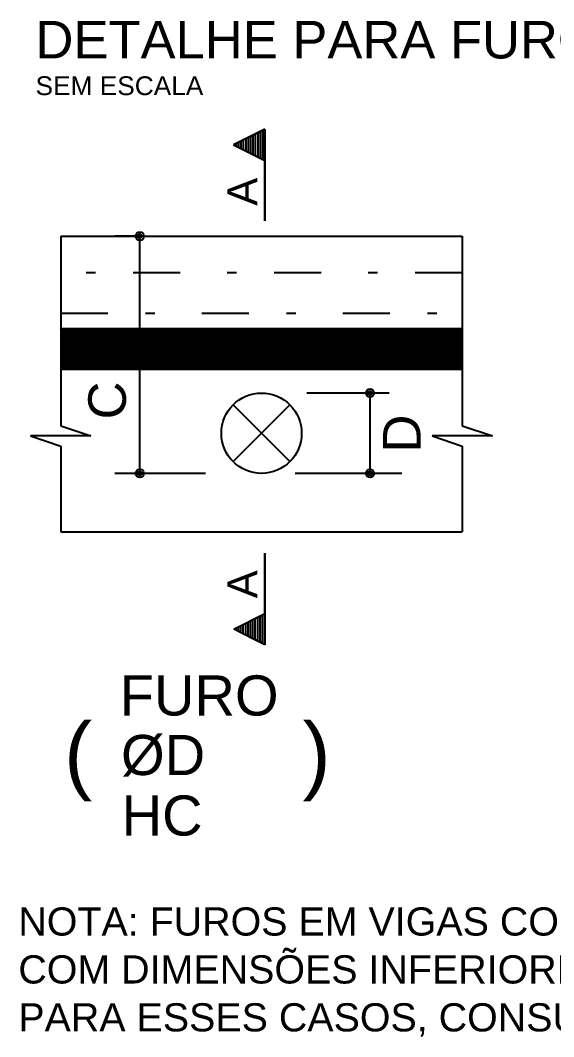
# Model space of a CAD drawing. Extents: x 0 to 119, y 0 to 84.
# Drawn here: x 50.01 to 55.69, y 23.75 to 34.57 of the extents above; entities that cross this region are included whole.
import ezdxf

# ---------------------------------------------------------------- set-up
doc = ezdxf.new("R2010")
doc.units = 0
doc.header["$MEASUREMENT"] = 0
doc.linetypes.add('ESTILO_TQS_0003', pattern=[1.5, 0.5, -0.4, 0.1, -0.5])
for name, color, linetype in [('15', 12, 'CONTINUOUS'), ('29', 9, 'CONTINUOUS'), ('3', 7, 'CONTINUOUS')]:
    doc.layers.add(name, color=color, linetype=linetype)
doc.styles.add('TQS_ARIAL', font='arial.ttf')

msp = doc.modelspace()

# ---------------------------------------------------------------- linework, layer by layer
at = {"layer": '29', "color": 9, "linetype": 'Continuous'}
for p, q in [((50.442052, 30.855194), (50.868078, 31.28122)), ((50.442052, 30.869336), (50.853936, 31.28122)), ((50.442052, 30.883478), (50.839793, 31.28122)), ((50.442052, 30.897621), (50.825651, 31.28122)), ((50.442052, 30.911763), (50.811509, 31.28122)), ((50.442052, 30.925905), (50.797367, 31.28122)), ((50.442052, 30.940047), (50.783225, 31.28122)), ((50.442052, 30.954189), (50.769083, 31.28122)), ((50.442052, 30.968331), (50.754941, 31.28122)), ((50.442052, 30.982473), (50.740799, 31.28122)), ((50.442052, 30.996616), (50.726656, 31.28122)), ((50.442052, 31.010758), (50.712514, 31.28122)), ((50.442052, 31.0249), (50.698372, 31.28122)), ((50.442052, 31.039042), (50.68423, 31.28122)), ((50.442052, 31.053184), (50.670088, 31.28122)), ((50.442052, 31.067326), (50.655946, 31.28122)), ((50.442052, 31.081468), (50.641804, 31.28122)), ((50.442052, 31.095611), (50.627661, 31.28122)), ((50.442052, 31.109753), (50.613519, 31.28122)), ((50.442052, 31.123895), (50.599377, 31.28122)), ((50.442052, 31.138037), (50.585235, 31.28122)), ((50.442052, 31.152179), (50.571093, 31.28122)), ((50.442052, 31.166321), (50.556951, 31.28122)), ((50.442052, 31.180463), (50.542809, 31.28122)), ((50.442052, 31.194605), (50.528666, 31.28122)), ((50.442052, 31.208748), (50.514524, 31.28122)), ((50.442052, 31.22289), (50.500382, 31.28122)), ((50.442052, 31.237032), (50.48624, 31.28122)), ((50.442052, 31.251174), (50.472098, 31.28122)), ((50.442052, 31.265316), (50.457956, 31.28122)), ((50.442052, 31.279458), (50.443814, 31.28122)), ((50.442052, 31.271208), (50.859137, 30.854123)), ((50.442052, 31.257065), (50.844994, 30.854123)), ((50.446182, 31.28122), (50.873279, 30.854123)), ((50.455123, 30.854123), (50.88222, 31.28122)), ((50.460324, 31.28122), (50.887421, 30.854123)), ((50.469265, 30.854123), (50.896362, 31.28122)), ((50.474466, 31.28122), (50.901563, 30.854123)), ((50.483407, 30.854123), (50.910504, 31.28122)), ((50.488608, 31.28122), (50.915705, 30.854123)), ((50.497549, 30.854123), (50.924646, 31.28122)), ((50.50275, 31.28122), (50.929847, 30.854123)), ((50.511692, 30.854123), (50.938788, 31.28122)), ((50.516893, 31.28122), (50.943989, 30.854123)), ((50.525834, 30.854123), (50.952931, 31.28122)), ((50.531035, 31.28122), (50.958131, 30.854123)), ((50.539976, 30.854123), (50.967073, 31.28122)), ((50.545177, 31.28122), (50.972274, 30.854123)), ((50.554118, 30.854123), (50.981215, 31.28122)), ((50.559319, 31.28122), (50.986416, 30.854123)), ((50.56826, 30.854123), (50.995357, 31.28122)), ((50.573461, 31.28122), (51.000558, 30.854123)), ((50.582402, 30.854123), (51.009499, 31.28122)), ((50.587603, 31.28122), (51.0147, 30.854123)), ((50.596544, 30.854123), (51.023641, 31.28122)), ((50.601745, 31.28122), (51.028842, 30.854123)), ((50.610687, 30.854123), (51.037783, 31.28122)), ((50.615888, 31.28122), (51.042984, 30.854123)), ((50.624829, 30.854123), (51.051925, 31.28122)), ((50.63003, 31.28122), (51.057126, 30.854123)), ((50.638971, 30.854123), (51.066068, 31.28122)), ((50.644172, 31.28122), (51.071269, 30.854123)), ((50.653113, 30.854123), (51.08021, 31.28122)), ((50.658314, 31.28122), (51.085411, 30.854123)), ((50.667255, 30.854123), (51.094352, 31.28122)), ((50.672456, 31.28122), (51.099553, 30.854123)), ((50.681397, 30.854123), (51.108494, 31.28122)), ((50.686598, 31.28122), (51.113695, 30.854123)), ((50.695539, 30.854123), (51.122636, 31.28122)), ((50.70074, 31.28122), (51.127837, 30.854123)), ((50.709681, 30.854123), (51.136778, 31.28122)), ((50.714882, 31.28122), (51.141979, 30.854123)), ((50.723824, 30.854123), (51.15092, 31.28122)), ((50.729025, 31.28122), (51.156121, 30.854123)), ((50.737966, 30.854123), (51.165063, 31.28122)), ((50.743167, 31.28122), (51.170264, 30.854123)), ((50.752108, 30.854123), (51.179205, 31.28122)), ((50.757309, 31.28122), (51.184406, 30.854123)), ((50.76625, 30.854123), (51.193347, 31.28122)), ((50.771451, 31.28122), (51.198548, 30.854123)), ((50.780392, 30.854123), (51.207489, 31.28122)), ((50.785593, 31.28122), (51.21269, 30.854123)), ((50.794534, 30.854123), (51.221631, 31.28122)), ((50.799735, 31.28122), (51.226832, 30.854123)), ((50.808676, 30.854123), (51.235773, 31.28122)), ((50.813877, 31.28122), (51.240974, 30.854123)), ((50.822819, 30.854123), (51.249915, 31.28122)), ((50.82802, 31.28122), (51.255116, 30.854123)), ((50.836961, 30.854123), (51.264058, 31.28122)), ((50.842162, 31.28122), (51.269258, 30.854123)), ((50.851103, 30.854123), (51.2782, 31.28122)), ((50.856304, 31.28122), (51.283401, 30.854123)), ((50.865245, 30.854123), (51.292342, 31.28122)), ((50.870446, 31.28122), (51.297543, 30.854123)), ((50.879387, 30.854123), (51.306484, 31.28122)), ((50.884588, 31.28122), (51.311685, 30.854123)), ((50.893529, 30.854123), (51.320626, 31.28122)), ((50.89873, 31.28122), (51.325827, 30.854123)), ((50.907671, 30.854123), (51.334768, 31.28122)), ((50.912872, 31.28122), (51.339969, 30.854123)), ((50.921814, 30.854123), (51.34891, 31.28122)), ((50.927014, 31.28122), (51.354111, 30.854123)), ((50.935956, 30.854123), (51.363052, 31.28122)), ((50.941157, 31.28122), (51.368253, 30.854123)), ((50.950098, 30.854123), (51.377195, 31.28122)), ((50.955299, 31.28122), (51.382396, 30.854123)), ((50.96424, 30.854123), (51.391337, 31.28122)), ((50.969441, 31.28122), (51.396538, 30.854123)), ((50.978382, 30.854123), (51.405479, 31.28122)), ((50.983583, 31.28122), (51.41068, 30.854123)), ((50.992524, 30.854123), (51.419621, 31.28122)), ((50.997725, 31.28122), (51.424822, 30.854123)), ((51.006666, 30.854123), (51.433763, 31.28122)), ((51.011867, 31.28122), (51.438964, 30.854123)), ((51.020808, 30.854123), (51.447905, 31.28122)), ((51.026009, 31.28122), (51.453106, 30.854123)), ((51.034951, 30.854123), (51.462047, 31.28122)), ((51.040152, 31.28122), (51.467248, 30.854123)), ((51.049093, 30.854123), (51.47619, 31.28122)), ((51.054294, 31.28122), (51.481391, 30.854123)), ((51.063235, 30.854123), (51.490332, 31.28122)), ((51.068436, 31.28122), (51.495533, 30.854123)), ((51.077377, 30.854123), (51.504474, 31.28122)), ((51.082578, 31.28122), (51.509675, 30.854123)), ((51.091519, 30.854123), (51.518616, 31.28122)), ((51.09672, 31.28122), (51.523817, 30.854123)), ((51.105661, 30.854123), (51.532758, 31.28122)), ((51.110862, 31.28122), (51.537959, 30.854123)), ((51.119803, 30.854123), (51.5469, 31.28122)), ((51.125004, 31.28122), (51.552101, 30.854123)), ((51.133946, 30.854123), (51.561042, 31.28122)), ((51.139147, 31.28122), (51.566243, 30.854123)), ((51.148088, 30.854123), (51.575185, 31.28122)), ((51.153289, 31.28122), (51.580385, 30.854123)), ((51.16223, 30.854123), (51.589327, 31.28122)), ((51.167431, 31.28122), (51.594528, 30.854123)), ((51.176372, 30.854123), (51.603469, 31.28122)), ((51.181573, 31.28122), (51.60867, 30.854123)), ((51.190514, 30.854123), (51.617611, 31.28122)), ((51.195715, 31.28122), (51.622812, 30.854123)), ((51.204656, 30.854123), (51.631753, 31.28122)), ((51.209857, 31.28122), (51.636954, 30.854123)), ((51.218798, 30.854123), (51.645895, 31.28122)), ((51.223999, 31.28122), (51.651096, 30.854123)), ((51.232941, 30.854123), (51.660037, 31.28122)), ((51.238141, 31.28122), (51.665238, 30.854123)), ((51.247083, 30.854123), (51.674179, 31.28122)), ((51.252284, 31.28122), (51.67938, 30.854123)), ((51.261225, 30.854123), (51.688322, 31.28122)), ((51.266426, 31.28122), (51.693523, 30.854123)), ((51.275367, 30.854123), (51.702464, 31.28122)), ((51.280568, 31.28122), (51.707665, 30.854123)), ((51.289509, 30.854123), (51.716606, 31.28122)), ((51.29471, 31.28122), (51.721807, 30.854123)), ((51.303651, 30.854123), (51.730748, 31.28122)), ((51.308852, 31.28122), (51.735949, 30.854123)), ((51.317793, 30.854123), (51.74489, 31.28122)), ((51.322994, 31.28122), (51.750091, 30.854123)), ((51.331935, 30.854123), (51.759032, 31.28122)), ((51.337136, 31.28122), (51.764233, 30.854123)), ((51.346078, 30.854123), (51.773174, 31.28122)), ((51.351279, 31.28122), (51.778375, 30.854123)), ((51.36022, 30.854123), (51.787317, 31.28122)), ((51.365421, 31.28122), (51.792518, 30.854123)), ((51.374362, 30.854123), (51.801459, 31.28122)), ((51.379563, 31.28122), (51.80666, 30.854123)), ((51.388504, 30.854123), (51.815601, 31.28122)), ((51.393705, 31.28122), (51.820802, 30.854123)), ((51.402646, 30.854123), (51.829743, 31.28122)), ((51.407847, 31.28122), (51.834944, 30.854123)), ((51.416788, 30.854123), (51.843885, 31.28122)), ((51.421989, 31.28122), (51.849086, 30.854123)), ((51.43093, 30.854123), (51.858027, 31.28122)), ((51.436131, 31.28122), (51.863228, 30.854123)), ((51.445073, 30.854123), (51.872169, 31.28122)), ((51.450274, 31.28122), (51.87737, 30.854123)), ((51.459215, 30.854123), (51.886311, 31.28122)), ((51.464416, 31.28122), (51.891512, 30.854123)), ((51.473357, 30.854123), (51.900454, 31.28122)), ((51.478558, 31.28122), (51.905655, 30.854123)), ((51.487499, 30.854123), (51.914596, 31.28122)), ((51.4927, 31.28122), (51.919797, 30.854123)), ((51.501641, 30.854123), (51.928738, 31.28122)), ((51.506842, 31.28122), (51.933939, 30.854123)), ((51.515783, 30.854123), (51.94288, 31.28122)), ((51.520984, 31.28122), (51.948081, 30.854123)), ((51.529925, 30.854123), (51.957022, 31.28122)), ((51.535126, 31.28122), (51.962223, 30.854123)), ((51.544068, 30.854123), (51.971164, 31.28122)), ((51.549268, 31.28122), (51.976365, 30.854123)), ((51.55821, 30.854123), (51.985306, 31.28122)), ((51.563411, 31.28122), (51.990507, 30.854123)), ((51.572352, 30.854123), (51.999449, 31.28122)), ((51.577553, 31.28122), (52.00465, 30.854123)), ((51.586494, 30.854123), (52.013591, 31.28122)), ((51.591695, 31.28122), (52.018792, 30.854123)), ((51.600636, 30.854123), (52.027733, 31.28122)), ((51.605837, 31.28122), (52.032934, 30.854123)), ((51.614778, 30.854123), (52.041875, 31.28122)), ((51.619979, 31.28122), (52.047076, 30.854123)), ((51.62892, 30.854123), (52.056017, 31.28122)), ((51.634121, 31.28122), (52.061218, 30.854123)), ((51.643062, 30.854123), (52.070159, 31.28122)), ((51.648263, 31.28122), (52.07536, 30.854123)), ((51.657205, 30.854123), (52.084301, 31.28122)), ((51.662406, 31.28122), (52.089502, 30.854123)), ((51.671347, 30.854123), (52.098444, 31.28122)), ((51.676548, 31.28122), (52.103644, 30.854123)), ((51.685489, 30.854123), (52.112586, 31.28122)), ((51.69069, 31.28122), (52.117787, 30.854123)), ((51.699631, 30.854123), (52.126728, 31.28122)), ((51.704832, 31.28122), (52.131929, 30.854123)), ((51.713773, 30.854123), (52.14087, 31.28122)), ((51.718974, 31.28122), (52.146071, 30.854123)), ((51.727915, 30.854123), (52.155012, 31.28122)), ((51.733116, 31.28122), (52.160213, 30.854123)), ((51.742057, 30.854123), (52.169154, 31.28122)), ((51.747258, 31.28122), (52.174355, 30.854123)), ((51.7562, 30.854123), (52.183296, 31.28122)), ((51.7614, 31.28122), (52.188497, 30.854123)), ((51.770342, 30.854123), (52.197438, 31.28122)), ((51.775543, 31.28122), (52.202639, 30.854123)), ((51.784484, 30.854123), (52.211581, 31.28122)), ((51.789685, 31.28122), (52.216782, 30.854123)), ((51.798626, 30.854123), (52.225723, 31.28122)), ((51.803827, 31.28122), (52.230924, 30.854123)), ((51.812768, 30.854123), (52.239865, 31.28122)), ((51.817969, 31.28122), (52.245066, 30.854123)), ((51.82691, 30.854123), (52.254007, 31.28122)), ((51.832111, 31.28122), (52.259208, 30.854123)), ((51.841052, 30.854123), (52.268149, 31.28122)), ((51.846253, 31.28122), (52.27335, 30.854123)), ((51.855194, 30.854123), (52.282291, 31.28122)), ((51.860395, 31.28122), (52.287492, 30.854123)), ((51.869337, 30.854123), (52.296433, 31.28122)), ((51.874538, 31.28122), (52.301634, 30.854123)), ((51.883479, 30.854123), (52.310576, 31.28122)), ((51.88868, 31.28122), (52.315777, 30.854123)), ((51.897621, 30.854123), (52.324718, 31.28122)), ((51.902822, 31.28122), (52.329919, 30.854123)), ((51.911763, 30.854123), (52.33886, 31.28122)), ((51.916964, 31.28122), (52.344061, 30.854123)), ((51.925905, 30.854123), (52.353002, 31.28122)), ((51.931106, 31.28122), (52.358203, 30.854123)), ((51.940047, 30.854123), (52.367144, 31.28122)), ((51.945248, 31.28122), (52.372345, 30.854123)), ((51.954189, 30.854123), (52.381286, 31.28122)), ((51.95939, 31.28122), (52.386487, 30.854123)), ((51.968332, 30.854123), (52.395428, 31.28122)), ((51.973533, 31.28122), (52.400629, 30.854123)), ((51.982474, 30.854123), (52.409571, 31.28122)), ((51.987675, 31.28122), (52.414771, 30.854123)), ((51.996616, 30.854123), (52.423713, 31.28122)), ((52.001817, 31.28122), (52.428914, 30.854123)), ((52.010758, 30.854123), (52.437855, 31.28122)), ((52.015959, 31.28122), (52.443056, 30.854123)), ((52.0249, 30.854123), (52.451997, 31.28122)), ((52.030101, 31.28122), (52.457198, 30.854123)), ((52.039042, 30.854123), (52.466139, 31.28122)), ((52.044243, 31.28122), (52.47134, 30.854123)), ((52.053184, 30.854123), (52.480281, 31.28122)), ((52.058385, 31.28122), (52.485482, 30.854123)), ((52.067327, 30.854123), (52.494423, 31.28122)), ((52.072527, 31.28122), (52.499624, 30.854123)), ((52.081469, 30.854123), (52.508565, 31.28122)), ((52.08667, 31.28122), (52.513766, 30.854123)), ((52.095611, 30.854123), (52.522708, 31.28122)), ((52.100812, 31.28122), (52.527909, 30.854123)), ((52.109753, 30.854123), (52.53685, 31.28122)), ((52.114954, 31.28122), (52.542051, 30.854123)), ((52.123895, 30.854123), (52.550992, 31.28122)), ((52.129096, 31.28122), (52.556193, 30.854123)), ((52.138037, 30.854123), (52.565134, 31.28122)), ((52.143238, 31.28122), (52.570335, 30.854123)), ((52.152179, 30.854123), (52.579276, 31.28122)), ((52.15738, 31.28122), (52.584477, 30.854123)), ((52.166321, 30.854123), (52.593418, 31.28122)), ((52.171522, 31.28122), (52.598619, 30.854123)), ((52.180464, 30.854123), (52.60756, 31.28122)), ((52.185665, 31.28122), (52.612761, 30.854123)), ((52.194606, 30.854123), (52.621703, 31.28122)), ((52.199807, 31.28122), (52.626904, 30.854123)), ((52.208748, 30.854123), (52.635845, 31.28122)), ((52.213949, 31.28122), (52.641046, 30.854123)), ((52.22289, 30.854123), (52.649987, 31.28122)), ((52.228091, 31.28122), (52.655188, 30.854123)), ((52.237032, 30.854123), (52.664129, 31.28122)), ((52.242233, 31.28122), (52.66933, 30.854123)), ((52.251174, 30.854123), (52.678271, 31.28122)), ((52.256375, 31.28122), (52.683472, 30.854123)), ((52.265316, 30.854123), (52.692413, 31.28122)), ((52.270517, 31.28122), (52.697614, 30.854123)), ((52.279459, 30.854123), (52.706555, 31.28122)), ((52.28466, 31.28122), (52.711756, 30.854123)), ((52.293601, 30.854123), (52.720697, 31.28122)), ((52.298802, 31.28122), (52.725898, 30.854123)), ((52.307743, 30.854123), (52.73484, 31.28122)), ((52.312944, 31.28122), (52.740041, 30.854123)), ((52.321885, 30.854123), (52.748982, 31.28122)), ((52.327086, 31.28122), (52.754183, 30.854123)), ((52.336027, 30.854123), (52.763124, 31.28122)), ((52.341228, 31.28122), (52.768325, 30.854123)), ((52.350169, 30.854123), (52.777266, 31.28122)), ((52.35537, 31.28122), (52.782467, 30.854123)), ((52.364311, 30.854123), (52.791408, 31.28122)), ((52.369512, 31.28122), (52.796609, 30.854123)), ((52.378454, 30.854123), (52.80555, 31.28122)), ((52.383654, 31.28122), (52.810751, 30.854123)), ((52.392596, 30.854123), (52.819692, 31.28122)), ((52.397797, 31.28122), (52.824893, 30.854123)), ((52.406738, 30.854123), (52.833835, 31.28122)), ((52.411939, 31.28122), (52.839036, 30.854123)), ((52.42088, 30.854123), (52.847977, 31.28122)), ((52.426081, 31.28122), (52.853178, 30.854123)), ((52.435022, 30.854123), (52.862119, 31.28122)), ((52.440223, 31.28122), (52.86732, 30.854123)), ((52.449164, 30.854123), (52.876261, 31.28122)), ((52.454365, 31.28122), (52.881462, 30.854123)), ((52.463306, 30.854123), (52.890403, 31.28122)), ((52.468507, 31.28122), (52.895604, 30.854123)), ((52.477448, 30.854123), (52.904545, 31.28122)), ((52.482649, 31.28122), (52.909746, 30.854123)), ((52.491591, 30.854123), (52.918687, 31.28122)), ((52.496792, 31.28122), (52.923888, 30.854123)), ((52.505733, 30.854123), (52.93283, 31.28122)), ((52.510934, 31.28122), (52.93803, 30.854123)), ((52.519875, 30.854123), (52.946972, 31.28122)), ((52.525076, 31.28122), (52.952173, 30.854123)), ((52.534017, 30.854123), (52.961114, 31.28122)), ((52.539218, 31.28122), (52.966315, 30.854123)), ((52.548159, 30.854123), (52.975256, 31.28122)), ((52.55336, 31.28122), (52.980457, 30.854123)), ((52.562301, 30.854123), (52.989398, 31.28122)), ((52.567502, 31.28122), (52.994599, 30.854123)), ((52.576443, 30.854123), (53.00354, 31.28122)), ((52.581644, 31.28122), (53.008741, 30.854123)), ((52.590586, 30.854123), (53.017682, 31.28122)), ((52.595787, 31.28122), (53.022883, 30.854123)), ((52.604728, 30.854123), (53.031824, 31.28122)), ((52.609929, 31.28122), (53.037025, 30.854123)), ((52.61887, 30.854123), (53.045967, 31.28122)), ((52.624071, 31.28122), (53.051168, 30.854123)), ((52.633012, 30.854123), (53.060109, 31.28122)), ((52.638213, 31.28122), (53.06531, 30.854123)), ((52.647154, 30.854123), (53.074251, 31.28122)), ((52.652355, 31.28122), (53.079452, 30.854123)), ((52.661296, 30.854123), (53.088393, 31.28122)), ((52.666497, 31.28122), (53.093594, 30.854123)), ((52.675438, 30.854123), (53.102535, 31.28122)), ((52.680639, 31.28122), (53.107736, 30.854123)), ((52.68958, 30.854123), (53.116677, 31.28122)), ((52.694781, 31.28122), (53.121878, 30.854123)), ((52.703723, 30.854123), (53.130819, 31.28122)), ((52.708924, 31.28122), (53.13602, 30.854123)), ((52.717865, 30.854123), (53.144962, 31.28122)), ((52.723066, 31.28122), (53.150163, 30.854123)), ((52.732007, 30.854123), (53.159104, 31.28122)), ((52.737208, 31.28122), (53.164305, 30.854123)), ((52.746149, 30.854123), (53.173246, 31.28122)), ((52.75135, 31.28122), (53.178447, 30.854123)), ((52.760291, 30.854123), (53.187388, 31.28122)), ((52.765492, 31.28122), (53.192589, 30.854123)), ((52.774433, 30.854123), (53.20153, 31.28122)), ((52.779634, 31.28122), (53.206731, 30.854123)), ((52.788575, 30.854123), (53.215672, 31.28122)), ((52.793776, 31.28122), (53.220873, 30.854123)), ((52.802718, 30.854123), (53.229814, 31.28122)), ((52.807919, 31.28122), (53.235015, 30.854123)), ((52.81686, 30.854123), (53.243957, 31.28122)), ((52.822061, 31.28122), (53.249157, 30.854123)), ((52.831002, 30.854123), (53.258099, 31.28122)), ((52.836203, 31.28122), (53.2633, 30.854123)), ((52.845144, 30.854123), (53.272241, 31.28122)), ((52.850345, 31.28122), (53.277442, 30.854123)), ((52.859286, 30.854123), (53.286383, 31.28122)), ((52.864487, 31.28122), (53.291584, 30.854123)), ((52.873428, 30.854123), (53.300525, 31.28122)), ((52.878629, 31.28122), (53.305726, 30.854123)), ((52.88757, 30.854123), (53.314667, 31.28122)), ((52.892771, 31.28122), (53.319868, 30.854123)), ((52.901713, 30.854123), (53.328809, 31.28122)), ((52.906913, 31.28122), (53.33401, 30.854123)), ((52.915855, 30.854123), (53.342951, 31.28122)), ((52.921056, 31.28122), (53.348152, 30.854123)), ((52.929997, 30.854123), (53.357094, 31.28122)), ((52.935198, 31.28122), (53.362295, 30.854123)), ((52.944139, 30.854123), (53.371236, 31.28122)), ((52.94934, 31.28122), (53.376437, 30.854123)), ((52.958281, 30.854123), (53.385378, 31.28122)), ((52.963482, 31.28122), (53.390579, 30.854123)), ((52.972423, 30.854123), (53.39952, 31.28122)), ((52.977624, 31.28122), (53.404721, 30.854123)), ((52.986565, 30.854123), (53.413662, 31.28122)), ((52.991766, 31.28122), (53.418863, 30.854123)), ((53.000707, 30.854123), (53.427804, 31.28122)), ((53.005908, 31.28122), (53.433005, 30.854123)), ((53.01485, 30.854123), (53.441946, 31.28122)), ((53.020051, 31.28122), (53.447147, 30.854123)), ((53.028992, 30.854123), (53.456089, 31.28122)), ((53.034193, 31.28122), (53.46129, 30.854123)), ((53.043134, 30.854123), (53.470231, 31.28122)), ((53.048335, 31.28122), (53.475432, 30.854123)), ((53.057276, 30.854123), (53.484373, 31.28122)), ((53.062477, 31.28122), (53.489574, 30.854123)), ((53.071418, 30.854123), (53.498515, 31.28122)), ((53.076619, 31.28122), (53.503716, 30.854123)), ((53.08556, 30.854123), (53.512657, 31.28122)), ((53.090761, 31.28122), (53.517858, 30.854123)), ((53.099702, 30.854123), (53.526799, 31.28122)), ((53.104903, 31.28122), (53.532, 30.854123)), ((53.113845, 30.854123), (53.540941, 31.28122)), ((53.119046, 31.28122), (53.546142, 30.854123)), ((53.127987, 30.854123), (53.555083, 31.28122)), ((53.133188, 31.28122), (53.560284, 30.854123)), ((53.142129, 30.854123), (53.569226, 31.28122)), ((53.14733, 31.28122), (53.574427, 30.854123)), ((53.156271, 30.854123), (53.583368, 31.28122)), ((53.161472, 31.28122), (53.588569, 30.854123)), ((53.170413, 30.854123), (53.59751, 31.28122)), ((53.175614, 31.28122), (53.602711, 30.854123)), ((53.184555, 30.854123), (53.611652, 31.28122)), ((53.189756, 31.28122), (53.616853, 30.854123)), ((53.198697, 30.854123), (53.625794, 31.28122)), ((53.203898, 31.28122), (53.630995, 30.854123)), ((53.21284, 30.854123), (53.639936, 31.28122)), ((53.21804, 31.28122), (53.645137, 30.854123)), ((53.226982, 30.854123), (53.654078, 31.28122)), ((53.232183, 31.28122), (53.659279, 30.854123)), ((53.241124, 30.854123), (53.668221, 31.28122)), ((53.246325, 31.28122), (53.673422, 30.854123)), ((53.255266, 30.854123), (53.682363, 31.28122)), ((53.260467, 31.28122), (53.687564, 30.854123)), ((53.269408, 30.854123), (53.696505, 31.28122)), ((53.274609, 31.28122), (53.701706, 30.854123)), ((53.28355, 30.854123), (53.710647, 31.28122)), ((53.288751, 31.28122), (53.715848, 30.854123)), ((53.297692, 30.854123), (53.724789, 31.28122)), ((53.302893, 31.28122), (53.72999, 30.854123)), ((53.311834, 30.854123), (53.738931, 31.28122)), ((53.317035, 31.28122), (53.744132, 30.854123)), ((53.325977, 30.854123), (53.753073, 31.28122)), ((53.331178, 31.28122), (53.758274, 30.854123)), ((53.340119, 30.854123), (53.767216, 31.28122)), ((53.34532, 31.28122), (53.772416, 30.854123)), ((53.354261, 30.854123), (53.781358, 31.28122)), ((53.359462, 31.28122), (53.786559, 30.854123)), ((53.368403, 30.854123), (53.7955, 31.28122)), ((53.373604, 31.28122), (53.800701, 30.854123)), ((53.382545, 30.854123), (53.809642, 31.28122)), ((53.387746, 31.28122), (53.814843, 30.854123)), ((53.396687, 30.854123), (53.823784, 31.28122)), ((53.401888, 31.28122), (53.828985, 30.854123)), ((53.410829, 30.854123), (53.837926, 31.28122)), ((53.41603, 31.28122), (53.843127, 30.854123)), ((53.424972, 30.854123), (53.852068, 31.28122)), ((53.430173, 31.28122), (53.857269, 30.854123)), ((53.439114, 30.854123), (53.86621, 31.28122)), ((53.444315, 31.28122), (53.871411, 30.854123)), ((53.453256, 30.854123), (53.880353, 31.28122)), ((53.458457, 31.28122), (53.885554, 30.854123)), ((53.467398, 30.854123), (53.894495, 31.28122)), ((53.472599, 31.28122), (53.899696, 30.854123)), ((53.48154, 30.854123), (53.908637, 31.28122)), ((53.486741, 31.28122), (53.913838, 30.854123)), ((53.495682, 30.854123), (53.922779, 31.28122)), ((53.500883, 31.28122), (53.92798, 30.854123)), ((53.509824, 30.854123), (53.936921, 31.28122)), ((53.515025, 31.28122), (53.942122, 30.854123)), ((53.523966, 30.854123), (53.951063, 31.28122)), ((53.529167, 31.28122), (53.956264, 30.854123)), ((53.538109, 30.854123), (53.965205, 31.28122)), ((53.54331, 31.28122), (53.970406, 30.854123)), ((53.552251, 30.854123), (53.979348, 31.28122)), ((53.557452, 31.28122), (53.984549, 30.854123)), ((53.566393, 30.854123), (53.99349, 31.28122)), ((53.571594, 31.28122), (53.998691, 30.854123)), ((53.580535, 30.854123), (54.007632, 31.28122)), ((53.585736, 31.28122), (54.012833, 30.854123)), ((53.594677, 30.854123), (54.021774, 31.28122)), ((53.599878, 31.28122), (54.026975, 30.854123)), ((53.608819, 30.854123), (54.035916, 31.28122)), ((53.61402, 31.28122), (54.041117, 30.854123)), ((53.622961, 30.854123), (54.050058, 31.28122)), ((53.628162, 31.28122), (54.055259, 30.854123)), ((53.637104, 30.854123), (54.0642, 31.28122)), ((53.642305, 31.28122), (54.069401, 30.854123)), ((53.651246, 30.854123), (54.078343, 31.28122)), ((53.656447, 31.28122), (54.083543, 30.854123)), ((53.665388, 30.854123), (54.092485, 31.28122)), ((53.670589, 31.28122), (54.097686, 30.854123)), ((53.67953, 30.854123), (54.106627, 31.28122)), ((53.684731, 31.28122), (54.111828, 30.854123)), ((53.693672, 30.854123), (54.120769, 31.28122)), ((53.698873, 31.28122), (54.12597, 30.854123)), ((53.707814, 30.854123), (54.134911, 31.28122)), ((53.713015, 31.28122), (54.140112, 30.854123)), ((53.721956, 30.854123), (54.149053, 31.28122)), ((53.727157, 31.28122), (54.154254, 30.854123)), ((53.736099, 30.854123), (54.163195, 31.28122)), ((53.741299, 31.28122), (54.168396, 30.854123)), ((53.750241, 30.854123), (54.177337, 31.28122)), ((53.755442, 31.28122), (54.182538, 30.854123)), ((53.764383, 30.854123), (54.19148, 31.28122)), ((53.769584, 31.28122), (54.196681, 30.854123)), ((53.778525, 30.854123), (54.205622, 31.28122)), ((53.783726, 31.28122), (54.210823, 30.854123)), ((53.792667, 30.854123), (54.219764, 31.28122)), ((53.797868, 31.28122), (54.224965, 30.854123)), ((53.806809, 30.854123), (54.233906, 31.28122)), ((53.81201, 31.28122), (54.239107, 30.854123)), ((53.820951, 30.854123), (54.248048, 31.28122)), ((53.826152, 31.28122), (54.253249, 30.854123)), ((53.835093, 30.854123), (54.26219, 31.28122)), ((53.840294, 31.28122), (54.267391, 30.854123)), ((53.849236, 30.854123), (54.276332, 31.28122)), ((53.854437, 31.28122), (54.281533, 30.854123)), ((53.863378, 30.854123), (54.290475, 31.28122)), ((53.868579, 31.28122), (54.295676, 30.854123)), ((53.87752, 30.854123), (54.304617, 31.28122)), ((53.882721, 31.28122), (54.309818, 30.854123)), ((53.891662, 30.854123), (54.318759, 31.28122)), ((53.896863, 31.28122), (54.32396, 30.854123)), ((53.905804, 30.854123), (54.332901, 31.28122)), ((53.911005, 31.28122), (54.338102, 30.854123)), ((53.919946, 30.854123), (54.347043, 31.28122)), ((53.925147, 31.28122), (54.352244, 30.854123)), ((53.934088, 30.854123), (54.361185, 31.28122)), ((53.939289, 31.28122), (54.366386, 30.854123)), ((53.948231, 30.854123), (54.375327, 31.28122)), ((53.953432, 31.28122), (54.380528, 30.854123)), ((53.962373, 30.854123), (54.389469, 31.28122)), ((53.967574, 31.28122), (54.39467, 30.854123)), ((53.976515, 30.854123), (54.403612, 31.28122)), ((53.981716, 31.28122), (54.408813, 30.854123)), ((53.990657, 30.854123), (54.417754, 31.28122)), ((53.995858, 31.28122), (54.422955, 30.854123)), ((54.004799, 30.854123), (54.431896, 31.28122)), ((54.01, 31.28122), (54.437097, 30.854123)), ((54.018941, 30.854123), (54.446038, 31.28122)), ((54.024142, 31.28122), (54.451239, 30.854123)), ((54.033083, 30.854123), (54.46018, 31.28122)), ((54.038284, 31.28122), (54.465381, 30.854123)), ((54.047226, 30.854123), (54.474322, 31.28122)), ((54.052426, 31.28122), (54.479523, 30.854123)), ((54.061368, 30.854123), (54.488464, 31.28122)), ((54.066569, 31.28122), (54.493665, 30.854123)), ((54.07551, 30.854123), (54.502607, 31.28122)), ((54.080711, 31.28122), (54.507808, 30.854123)), ((54.089652, 30.854123), (54.516749, 31.28122)), ((54.094853, 31.28122), (54.52195, 30.854123)), ((54.103794, 30.854123), (54.530891, 31.28122)), ((54.108995, 31.28122), (54.536092, 30.854123)), ((54.117936, 30.854123), (54.545033, 31.28122)), ((54.123137, 31.28122), (54.550234, 30.854123)), ((54.132078, 30.854123), (54.559175, 31.28122)), ((54.137279, 31.28122), (54.564376, 30.854123)), ((54.14622, 30.854123), (54.573317, 31.28122)), ((54.151421, 31.28122), (54.578518, 30.854123)), ((54.160363, 30.854123), (54.587459, 31.28122)), ((54.165564, 31.28122), (54.59266, 30.854123)), ((54.174505, 30.854123), (54.601602, 31.28122)), ((54.179706, 31.28122), (54.606802, 30.854123)), ((54.188647, 30.854123), (54.615744, 31.28122)), ((54.193848, 31.28122), (54.620945, 30.854123)), ((54.202789, 30.854123), (54.629886, 31.28122)), ((54.20799, 31.28122), (54.635087, 30.854123)), ((54.216931, 30.854123), (54.644028, 31.28122)), ((54.222132, 31.28122), (54.649229, 30.854123)), ((54.231073, 30.854123), (54.65817, 31.28122)), ((54.236274, 31.28122), (54.663371, 30.854123)), ((54.245215, 30.854123), (54.672312, 31.28122)), ((54.250416, 31.28122), (54.677513, 30.854123)), ((54.259358, 30.854123), (54.686454, 31.28122)), ((54.264559, 31.28122), (54.691655, 30.854123)), ((54.2735, 30.854123), (54.700596, 31.28122)), ((54.278701, 31.28122), (54.705797, 30.854123)), ((54.287642, 30.854123), (54.71302, 31.279501)), ((54.292843, 31.28122), (54.71302, 30.861043)), ((54.301784, 30.854123), (54.71302, 31.265359)), ((54.306985, 31.28122), (54.71302, 30.875185)), ((54.321127, 31.28122), (54.71302, 30.889327)), ((54.335269, 31.28122), (54.71302, 30.903469)), ((54.349411, 31.28122), (54.71302, 30.917611)), ((54.363553, 31.28122), (54.71302, 30.931753)), ((54.377696, 31.28122), (54.71302, 30.945895)), ((54.391838, 31.28122), (54.71302, 30.960038)), ((54.40598, 31.28122), (54.71302, 30.97418)), ((54.420122, 31.28122), (54.71302, 30.988322)), ((54.434264, 31.28122), (54.71302, 31.002464)), ((54.448406, 31.28122), (54.71302, 31.016606)), ((54.462548, 31.28122), (54.71302, 31.030748)), ((54.476691, 31.28122), (54.71302, 31.04489)), ((54.490833, 31.28122), (54.71302, 31.059033)), ((54.504975, 31.28122), (54.71302, 31.073175)), ((54.519117, 31.28122), (54.71302, 31.087317)), ((54.533259, 31.28122), (54.71302, 31.101459)), ((54.547401, 31.28122), (54.71302, 31.115601)), ((54.561543, 31.28122), (54.71302, 31.129743)), ((54.575685, 31.28122), (54.71302, 31.143885)), ((54.589828, 31.28122), (54.71302, 31.158027)), ((54.60397, 31.28122), (54.71302, 31.17217)), ((54.618112, 31.28122), (54.71302, 31.186312)), ((54.632254, 31.28122), (54.71302, 31.200454)), ((54.646396, 31.28122), (54.71302, 31.214596)), ((54.660538, 31.28122), (54.71302, 31.228738)), ((54.67468, 31.28122), (54.71302, 31.24288)), ((54.688823, 31.28122), (54.71302, 31.257022)), ((54.702965, 31.28122), (54.71302, 31.271165)), ((50.442052, 31.242923), (50.830852, 30.854123)), ((50.442052, 31.228781), (50.81671, 30.854123)), ((50.442052, 31.214639), (50.802568, 30.854123)), ((50.442052, 31.200497), (50.788426, 30.854123)), ((50.442052, 31.186355), (50.774284, 30.854123)), ((50.442052, 31.172213), (50.760142, 30.854123)), ((50.442052, 31.15807), (50.745999, 30.854123)), ((54.315926, 30.854123), (54.71302, 31.251217)), ((54.330068, 30.854123), (54.71302, 31.237075)), ((54.34421, 30.854123), (54.71302, 31.222933)), ((54.358352, 30.854123), (54.71302, 31.208791)), ((54.372495, 30.854123), (54.71302, 31.194649)), ((54.386637, 30.854123), (54.71302, 31.180506)), ((54.400779, 30.854123), (54.71302, 31.166364)), ((54.414921, 30.854123), (54.71302, 31.152222)), ((50.442052, 31.143928), (50.731857, 30.854123)), ((50.442052, 31.129786), (50.717715, 30.854123)), ((50.442052, 31.115644), (50.703573, 30.854123)), ((50.442052, 31.101502), (50.689431, 30.854123)), ((50.442052, 31.08736), (50.675289, 30.854123)), ((50.442052, 31.073218), (50.661147, 30.854123)), ((50.442052, 31.059076), (50.647005, 30.854123)), ((50.442052, 31.044933), (50.632862, 30.854123)), ((54.429063, 30.854123), (54.71302, 31.13808)), ((54.443205, 30.854123), (54.71302, 31.123938)), ((54.457347, 30.854123), (54.71302, 31.109796)), ((54.47149, 30.854123), (54.71302, 31.095654)), ((54.485632, 30.854123), (54.71302, 31.081511)), ((54.499774, 30.854123), (54.71302, 31.067369)), ((54.513916, 30.854123), (54.71302, 31.053227)), ((54.528058, 30.854123), (54.71302, 31.039085)), ((50.442052, 31.030791), (50.61872, 30.854123)), ((50.442052, 31.016649), (50.604578, 30.854123)), ((50.442052, 31.002507), (50.590436, 30.854123)), ((50.442052, 30.988365), (50.576294, 30.854123)), ((50.442052, 30.974223), (50.562152, 30.854123)), ((50.442052, 30.960081), (50.54801, 30.854123)), ((50.442052, 30.945938), (50.533867, 30.854123)), ((50.442052, 30.931796), (50.519725, 30.854123)), ((54.5422, 30.854123), (54.71302, 31.024943)), ((54.556342, 30.854123), (54.71302, 31.010801)), ((54.570485, 30.854123), (54.71302, 30.996659)), ((54.584627, 30.854123), (54.71302, 30.982516)), ((54.598769, 30.854123), (54.71302, 30.968374)), ((54.612911, 30.854123), (54.71302, 30.954232)), ((54.627053, 30.854123), (54.71302, 30.94009)), ((50.442052, 30.917654), (50.505583, 30.854123)), ((50.442052, 30.903512), (50.491441, 30.854123)), ((50.442052, 30.88937), (50.477299, 30.854123)), ((50.442052, 30.875228), (50.463157, 30.854123)), ((50.442052, 30.861086), (50.449015, 30.854123)), ((54.641195, 30.854123), (54.71302, 30.925948)), ((54.655337, 30.854123), (54.71302, 30.911806)), ((54.669479, 30.854123), (54.71302, 30.897664)), ((54.683622, 30.854123), (54.71302, 30.883522)), ((54.697764, 30.854123), (54.71302, 30.869379)), ((54.711906, 30.854123), (54.71302, 30.855237))]:
    msp.add_line(p, q, dxfattribs=at)
msp.add_lwpolyline([(50.442052, 30.854123), (54.71302, 30.854123), (54.71302, 31.28122), (50.442052, 31.28122), (50.442052, 30.854123)], dxfattribs=at)
at = {"layer": '3', "color": 7, "linetype": 'Continuous'}
for p, q in [((52.61369, 33.405797), (52.28149, 33.239697)), ((52.612298, 33.403538), (52.284614, 33.239697)), ((52.434813, 33.316358), (52.434813, 33.163035)), ((52.460367, 33.329135), (52.460367, 33.150258)), ((52.485921, 33.341912), (52.485921, 33.137482)), ((52.511475, 33.354688), (52.511475, 33.124704)), ((52.537029, 33.367467), (52.537029, 33.111928)), ((52.562583, 33.380243), (52.562583, 33.099151)), ((52.588136, 33.39302), (52.588136, 33.086373)), ((52.612297, 33.403538), (52.612297, 32.432053)), ((52.61369, 32.432053), (52.61369, 33.405797)), ((52.28149, 33.239697), (52.612298, 33.074293)), ((52.284615, 33.239697), (52.612297, 33.075855)), ((52.307044, 33.252474), (52.307044, 33.224302)), ((52.332597, 33.265251), (52.332597, 33.214143)), ((52.358152, 33.278027), (52.358152, 33.201365)), ((52.383706, 33.290805), (52.383706, 33.188589)), ((52.409259, 33.303581), (52.409259, 33.175812)), ((50.442052, 32.2686), (54.71302, 32.2686)), ((50.442052, 32.2686), (50.442052, 30.249355)), ((51.319786, 32.2686), (51.015838, 32.2686)), ((51.282774, 31.877042), (51.282774, 32.2686)), ((54.71302, 32.2686), (54.71302, 30.249355)), ((51.282774, 29.744257), (51.282774, 31.877042)), ((54.71302, 31.28122), (50.442052, 31.28122)), ((54.71302, 30.854123), (50.442052, 30.854123)), ((53.060096, 30.599872), (53.936524, 30.599872)), ((53.732025, 29.744257), (53.732025, 30.599872)), ((52.879549, 30.473549), (52.276345, 29.870345)), ((52.879243, 29.869829), (52.27648, 30.472593)), ((50.442052, 30.249355), (50.762375, 30.142581)), ((54.71302, 30.249355), (55.033343, 30.142581)), ((50.762375, 30.142581), (50.121729, 30.142581)), ((50.121729, 30.142581), (50.442052, 30.035806)), ((53.00481, 30.171536), (53.00481, 30.12977)), ((55.033343, 30.142581), (54.392697, 30.142581)), ((54.392697, 30.142581), (54.71302, 30.035806)), ((50.442052, 30.035806), (50.442052, 29.12412)), ((54.71302, 30.035806), (54.71302, 29.12412)), ((51.98103, 29.744257), (51.015838, 29.744257)), ((54.070075, 29.744257), (52.934892, 29.744257)), ((50.442052, 29.12412), (54.71302, 29.12412)), ((52.612761, 27.924125), (52.612761, 28.895611)), ((52.614154, 28.895611), (52.614154, 27.921866)), ((52.281954, 28.087967), (52.612762, 28.253371)), ((52.285079, 28.087967), (52.612761, 28.251808)), ((52.563047, 27.94742), (52.563047, 28.228513)), ((52.588601, 27.934644), (52.588601, 28.241291)), ((52.358616, 28.049636), (52.358616, 28.126298)), ((52.384169, 28.036859), (52.384169, 28.139075)), ((52.409723, 28.024082), (52.409723, 28.151851)), ((52.435277, 28.011306), (52.435277, 28.164629)), ((52.460831, 27.998528), (52.460831, 28.177405)), ((52.486385, 27.985752), (52.486385, 28.190182)), ((52.511939, 27.972975), (52.511939, 28.202959)), ((52.537492, 27.960197), (52.537492, 28.215736)), ((52.614154, 27.921866), (52.281954, 28.087967)), ((52.612762, 27.924125), (52.285078, 28.087967)), ((52.307507, 28.075189), (52.307507, 28.103361)), ((52.333061, 28.062413), (52.333061, 28.113521))]:
    msp.add_line(p, q, dxfattribs=at)
at = {"layer": '3', "color": 7, "linetype": 'ESTILO_TQS_0003'}
for p, q in [((54.71302, 31.877042), (50.442052, 31.877042)), ((50.442052, 31.449946), (54.71302, 31.449946))]:
    msp.add_line(p, q, dxfattribs=at)
at = {"layer": '3', "color": 7, "linetype": 'Continuous'}
for centre, radius in [((51.282774, 32.2686), 0.044445), ((51.282774, 32.2686), 0.022155), ((53.732025, 30.599872), 0.044445), ((53.732025, 30.599872), 0.022155), ((52.577536, 30.171536), 0.427097), ((51.282774, 29.744257), 0.044445), ((51.282774, 29.744257), 0.022155), ((53.732025, 29.744257), 0.044445), ((53.732025, 29.744257), 0.022155)]:
    msp.add_circle(centre, radius, dxfattribs=at)

# ---------------------------------------------------------------- texts
at = {"layer": '15', "color": 12, "linetype": 'Continuous', "style": 'TQS_ARIAL'}
for s, height, p in [('DETALHE PARA FUROS NAS VIGAS', 0.4, (50.173644, 34.159486)), ('SEM ESCALA', 0.2, (50.173644, 33.769486)), ('NOTA: FUROS EM VIGAS COM DIMENSÕES INFERIORES OU IGUAIS A 8 CM E FUROS EM LAJES ', 0.3, (49.990831, 24.826397)), ('COM DIMENSÕES INFERIORES OU IGUAIS A 20 CM NÃO SERÃO REPRESENTADOS NA FORMA.', 0.3, (49.990831, 24.316397)), ('PARA ESSES CASOS, CONSULTAR OS PROJETOS COMPLEMENTARES ESPECÍFICOS.', 0.3, (49.990831, 23.806397))]:
    msp.add_text(s, height=height, dxfattribs=at).set_placement(p)
at = {"layer": '3', "color": 7, "linetype": 'Continuous', "style": 'TQS_ARIAL'}
for s, height, p in [('A', 0.320323, (52.533609, 32.592214)), ('C', 0.4, (51.135329, 30.318376)), ('D', 0.4, (54.270038, 29.966957)), ('A', 0.320323, (52.534073, 28.415128))]:
    msp.add_text(s, height=height, rotation=90, dxfattribs=at).set_placement(p)
for s, height, p in [('FURO', 0.427097, (51.069478, 27.1679)), ('(         )', 0.641, (50.47798, 26.448599)), ('%%cD', 0.427097, (51.083412, 26.534324)), ('HC', 0.427097, (51.089199, 25.890212))]:
    msp.add_text(s, height=height, dxfattribs=at).set_placement(p)

doc.saveas('drawing.dxf')
